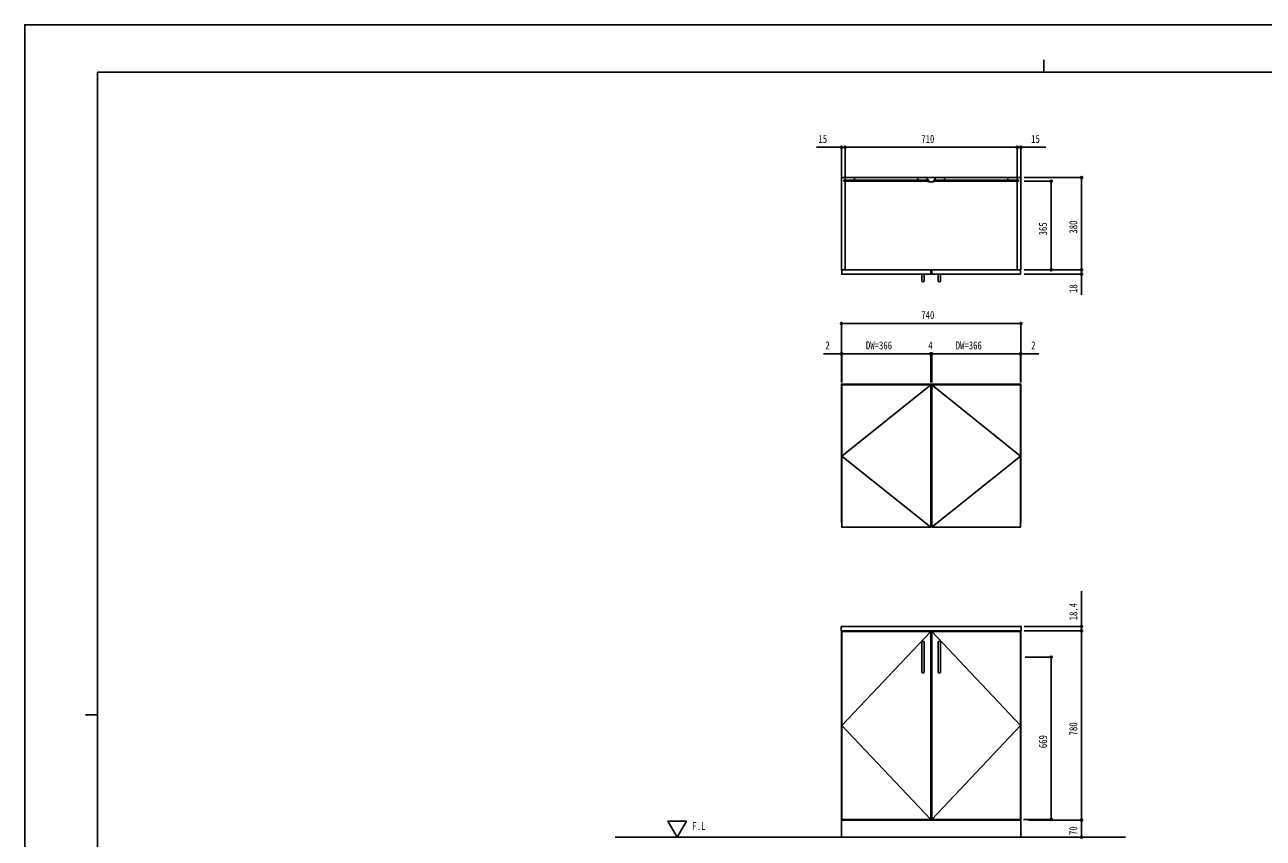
# Model space of a CAD drawing. Units: millimetres, scale not verified. Extents: x -4205 to 4205, y -2836 to 3104.
# Drawn here: x -4205 to 900, y -249 to 3104 of the extents above; entities that cross this region are included whole.
import ezdxf
from ezdxf.enums import TextEntityAlignment as Align

# ---------------------------------------------------------------- set-up
doc = ezdxf.new("R2010")
doc.units = ezdxf.units.MM
doc.header["$LTSCALE"] = 20
for name, color, linetype in [('0-1_USER1', 3, 'Continuous'), ('0-2_YKK_11', 7, 'Continuous'), ('0-3_YKK_12', 2, 'Continuous'), ('0-4_YKK_13', 4, 'Continuous'), ('0-5_YKK_D', 6, 'Continuous'), ('0-6_YKK_ZWAK', 7, 'Continuous'), ('0-7_YSS_K', 3, 'Continuous')]:
    doc.layers.add(name, color=color, linetype=linetype)
doc.styles.add('ＭＳ ゴシック', font='')
doc.styles.get('ＭＳ ゴシック').set_extended_font_data('MS Gothic')

msp = doc.modelspace()

# ---------------------------------------------------------------- linework, layer by layer
at = {"layer": '0-2_YKK_11'}
for p, q in [((-113.98, 2464.5), (-113.98, 2474.5)), ((-836.98, 1033.5), (-836.97, 1033.5)), ((-466.97, 1053.5), (-470.97, 1053.5)), ((-98.98, 1053.5), (-100.97, 1053.5))]:
    msp.add_line(p, q, dxfattribs=at)
at = {"layer": '0-3_YKK_12'}
for p, q in [((-829.48, 2464.5), (-823.98, 2464.5)), ((-829.48, 2459.5), (-829.48, 2464.5)), ((-829.48, 2459.5), (-823.98, 2459.5)), ((-823.98, 2464.5), (-823.98, 2474.5)), ((-823.98, 2094.5), (-823.98, 2459.5)), ((-784.98, 2474.5), (-523.98, 2474.5)), ((-483.98, 2474.5), (-453.98, 2474.5)), ((-483.98, 2474.5), (-483.98, 2464.5)), ((-483.98, 2464.5), (-478.48, 2464.5)), ((-483.98, 2459.5), (-478.48, 2459.5)), ((-483.98, 2459.5), (-483.98, 2458.5)), ((-483.98, 2458.5), (-478.48, 2457.5)), ((-478.48, 2464.5), (-478.48, 2459.5)), ((-478.48, 2457.5), (-459.48, 2457.5)), ((-459.48, 2464.5), (-453.98, 2464.5)), ((-459.48, 2464.5), (-459.48, 2459.5)), ((-459.48, 2459.5), (-453.98, 2459.5)), ((-459.48, 2457.5), (-453.98, 2458.5)), ((-453.98, 2474.5), (-453.98, 2464.5)), ((-453.98, 2459.5), (-453.98, 2458.5)), ((-152.98, 2474.5), (-413.98, 2474.5)), ((-113.98, 2464.5), (-108.98, 2464.5)), ((-113.98, 2459.5), (-108.98, 2459.5)), ((-113.98, 2459.5), (-113.98, 2094.5)), ((-108.98, 2464.5), (-108.98, 2459.5)), ((-100.98, 1327), (-466.98, 1620.5)), ((-466.97, 1033.5), (-100.97, 1327)), ((-838.98, 1053.5), (-836.97, 1053.5))]:
    msp.add_line(p, q, dxfattribs=at)
for points in [[(-98.98, 2094.5), (-838.98, 2094.5), (-838.98, 2474.5), (-98.98, 2474.5)], [(-828.98, 2460), (-479.98, 2460), (-479.98, 2464), (-828.98, 2464)], [(-823.98, 2464), (-784.98, 2464), (-784.98, 2474.5), (-823.98, 2474.5)], [(-484.98, 2464), (-523.98, 2464), (-523.98, 2474.5), (-484.98, 2474.5)], [(-108.98, 2460), (-457.98, 2460), (-457.98, 2464), (-108.98, 2464)], [(-452.98, 2464), (-413.98, 2464), (-413.98, 2474.5), (-452.98, 2474.5)], [(-113.98, 2464), (-152.98, 2464), (-152.98, 2474.5), (-113.98, 2474.5)], [(-470.98, 2076.5), (-836.98, 2076.5), (-836.98, 2094.5), (-470.98, 2094.5)], [(-100.98, 2076.5), (-466.98, 2076.5), (-466.98, 2094.5), (-100.98, 2094.5)], [(-470.98, 1033.5), (-836.98, 1033.5), (-836.98, 1620.5), (-470.98, 1620.5)], [(-466.98, 1033.5), (-100.98, 1033.5), (-100.98, 1620.5), (-466.98, 1620.5)], [(-839.73, 606.1), (-98.23, 606.1), (-98.23, 624.5), (-839.73, 624.5)], [(-838.98, -173.9), (-98.98, -173.9), (-98.98, 606.1), (-838.98, 606.1)], [(-836.98, -170.9), (-470.98, -170.9), (-470.98, 603.1), (-836.98, 603.1)], [(-100.98, -170.9), (-466.98, -170.9), (-466.98, 603.1), (-100.98, 603.1)], [(-837.98, -243.9), (-99.98, -243.9), (-99.98, -173.9), (-837.98, -173.9)]]:
    msp.add_lwpolyline(points, close=True, dxfattribs=at)
for points in [[(-98.98, 1053.5), (-98.98, 1623.5), (-838.98, 1623.5), (-838.98, 1053.5)], [(-470.98, 1620.5), (-836.98, 1327), (-470.98, 1033.5)], [(-470.98, 603.1), (-836.98, 216.1), (-470.98, -170.9)], [(-466.98, -170.9), (-100.98, 216.1), (-466.98, 603.1)]]:
    msp.add_lwpolyline(points, dxfattribs=at)
at = {"layer": '0-4_YKK_13'}
for p, q in [((-507.98, 2076.5), (-497.98, 2076.5)), ((-507.98, 2048.84), (-507.98, 2076.5)), ((-497.98, 2048.84), (-497.98, 2076.5)), ((-439.98, 2076.5), (-429.98, 2076.5)), ((-439.98, 2048.84), (-439.98, 2076.5)), ((-429.98, 2048.84), (-429.98, 2076.5)), ((-507.98, 559.26), (-507.98, 436.93)), ((-497.98, 559.26), (-497.98, 436.93)), ((-439.98, 559.26), (-439.98, 436.93)), ((-429.98, 559.26), (-429.98, 436.93))]:
    msp.add_line(p, q, dxfattribs=at)
for centre, start, end in [((-502.98, 2049.55), 188.0693, 351.9307), ((-434.98, 2049.55), 188.0693, 351.9307), ((-502.98, 558.55), 8.0102, 171.9898), ((-434.98, 558.55), 8.0102, 171.9898), ((-502.98, 437.64), 188.0102, 351.9898), ((-434.98, 437.64), 188.0102, 351.9898)]:
    msp.add_arc(centre, 5.05, start, end, dxfattribs=at)
at = {"layer": '0-5_YKK_D'}
for p, q in [((-838.98, 2599.5), (-941.78, 2599.5)), ((-838.98, 2475.5), (-838.98, 2600.5)), ((-823.98, 2599.5), (-838.98, 2599.5)), ((-823.98, 2475.5), (-823.98, 2600.5)), ((-823.98, 2475.5), (-823.98, 2600.5)), ((-823.98, 2599.5), (-806.98, 2599.5)), ((-113.98, 2599.5), (-823.98, 2599.5)), ((-113.98, 2599.5), (-130.98, 2599.5)), ((-113.98, 2475.5), (-113.98, 2600.5)), ((-113.98, 2475.5), (-113.98, 2600.5)), ((-113.98, 2599.5), (-98.98, 2599.5)), ((-98.98, 2475.5), (-98.98, 2600.5)), ((-98.98, 2599.5), (3.82, 2599.5)), ((-85.97, 2474.5), (152.02, 2474.5)), ((-85.97, 2459.5), (27.02, 2459.5)), ((26.02, 2094.5), (26.02, 2459.5)), ((151.02, 2474.5), (151.02, 2094.5)), ((-85.97, 2094.5), (152.02, 2094.5)), ((-85.97, 2094.5), (27.02, 2094.5)), ((-85.97, 2094.5), (152.02, 2094.5)), ((-85.97, 2076.5), (152.02, 2076.5)), ((-838.98, 1630.14), (-838.98, 1874.5)), ((-98.98, 1873.5), (-838.98, 1873.5)), ((-98.98, 1630.14), (-98.98, 1874.5)), ((-838.98, 1748.5), (-912.98, 1748.5)), ((-838.98, 1630.14), (-838.98, 1749.5)), ((-836.98, 1748.5), (-838.98, 1748.5)), ((-836.98, 1630.14), (-836.98, 1749.5)), ((-836.98, 1630.14), (-836.98, 1749.5)), ((-836.98, 1748.5), (-819.98, 1748.5)), ((-836.98, 1748.5), (-470.98, 1748.5)), ((-470.98, 1748.5), (-487.98, 1748.5)), ((-470.98, 1630.14), (-470.98, 1749.5)), ((-470.98, 1630.14), (-470.98, 1749.5)), ((-466.98, 1748.5), (-470.98, 1748.5)), ((-466.98, 1630.14), (-466.98, 1749.5)), ((-466.98, 1630.14), (-466.98, 1749.5)), ((-466.98, 1748.5), (-449.98, 1748.5)), ((-100.98, 1748.5), (-466.98, 1748.5)), ((-100.98, 1748.5), (-117.98, 1748.5)), ((-100.98, 1630.14), (-100.98, 1749.5)), ((-100.98, 1630.14), (-100.98, 1749.5)), ((-100.98, 1748.5), (-98.98, 1748.5)), ((-98.98, 1630.14), (-98.98, 1749.5)), ((-98.98, 1748.5), (-24.98, 1748.5)), ((-85.97, 624.5), (152.02, 624.5)), ((-85.97, 606.1), (152.02, 606.1)), ((-84.97, 606.1), (152.02, 606.1)), ((151.02, 606.1), (151.02, -173.9)), ((-81.98, 498.1), (27.02, 498.1)), ((26.02, -170.9), (26.02, 498.1)), ((-88.98, -170.9), (27.02, -170.9)), ((-67.98, -173.9), (152.02, -173.9)), ((-67.98, -173.9), (152.02, -173.9)), ((151.02, -173.9), (151.02, -243.9)), ((-67.98, -243.9), (152.02, -243.9))]:
    msp.add_line(p, q, dxfattribs=at)
for points in [[(151.02, 2094.5), (151.02, 2076.5), (151.02, 1990.7)], [(151.02, 606.1), (151.02, 624.5), (151.02, 770.3)]]:
    msp.add_lwpolyline(points, dxfattribs=at)
for centre in [(-838.98, 2599.5), (-823.98, 2599.5), (-823.98, 2599.5), (-113.98, 2599.5), (-113.98, 2599.5), (-98.98, 2599.5), (26.02, 2459.5), (151.02, 2474.5), (26.02, 2094.5), (151.02, 2094.5), (151.02, 2094.5), (151.02, 2076.5), (-838.98, 1873.5), (-98.98, 1873.5), (-838.98, 1748.5), (-836.98, 1748.5), (-836.98, 1748.5), (-470.98, 1748.5), (-470.98, 1748.5), (-466.98, 1748.5), (-466.98, 1748.5), (-100.98, 1748.5), (-100.98, 1748.5), (-98.98, 1748.5), (151.02, 624.5), (151.02, 606.1), (151.02, 606.1), (26.02, 498.1), (26.02, -170.9), (151.02, -173.9), (151.02, -173.9), (151.02, -243.9)]:
    msp.add_circle(centre, 4.25, dxfattribs=at)
at = {"layer": '0-6_YKK_ZWAK'}
for p, q in [((-4.98, 2959.5), (-4.98, 2909.5)), ((3895.02, 2909.5), (-3904.98, 2909.5)), ((-3904.98, -2390.5), (-3904.98, 2909.5)), ((-3954.98, 259.5), (-3904.98, 259.5))]:
    msp.add_line(p, q, dxfattribs=at)
msp.add_lwpolyline([(-4205, -2835.5), (4205, -2835.5), (4205, 3104.5), (-4205, 3104.5)], close=True, dxfattribs=at)
at = {"layer": '0-7_YSS_K'}
msp.add_line((332.38, -243.9), (-1771.26, -243.9), dxfattribs=at)
msp.add_lwpolyline([(-1516.14, -243.9), (-1477.97, -177.8), (-1554.31, -177.8)], close=True, dxfattribs=at)

# ---------------------------------------------------------------- texts
at = {"layer": '0-1_USER1', "style": 'ＭＳ ゴシック', "width": 0.8}
msp.add_text('F.L', height=32.99, dxfattribs=at).set_placement((-1453, -224.5), align=Align.BOTTOM_LEFT)
at = {"layer": '0-5_YKK_D', "style": 'ＭＳ ゴシック', "width": 0.8}
for s, p in [('15', (-933.78, 2607.5)), ('710', (-509.78, 2607.5)), ('15', (-56.98, 2607.5)), ('740', (-509.78, 1881.5)), ('2', (-904.98, 1756.5)), ('DW=366', (-737.98, 1756.5)), ('4', (-480.98, 1756.5)), ('DW=366', (-367.98, 1756.5)), ('2', (-56.98, 1756.5))]:
    msp.add_text(s, height=32.99, dxfattribs=at).set_placement(p, align=Align.BOTTOM_LEFT)
for s, p in [('365', (18.02, 2236.2)), ('380', (143.02, 2243.7)), ('18', (143.02, 1998.7)), ('18.4', (143.02, 649.5)), ('780', (143.02, 175.3)), ('669', (18.02, 122.8)), ('70', (143.02, -235.3))]:
    msp.add_text(s, height=32.99, rotation=90, dxfattribs=at).set_placement(p, align=Align.BOTTOM_LEFT)

doc.saveas('drawing.dxf')
